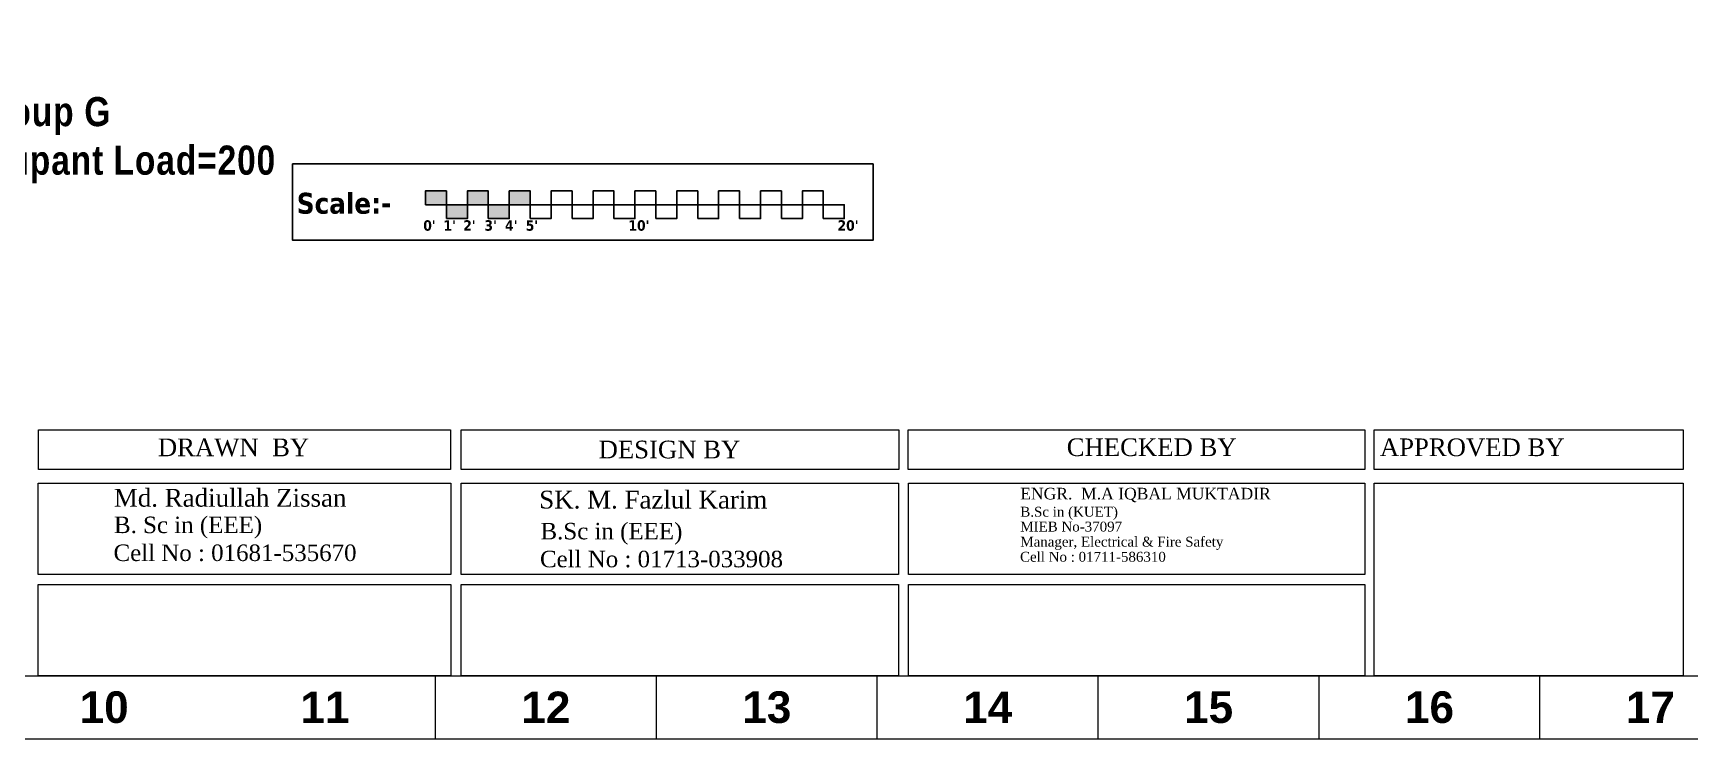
# Model space of a CAD drawing. Header units: inches. Extents: x -98933 to 1585249, y -3352739 to 192771.
# Drawn here: x 28154 to 29103, y 49256 to 49661 of the extents above; entities that cross this region are included whole.
import ezdxf

# ---------------------------------------------------------------- set-up
doc = ezdxf.new("R2010")
doc.units = ezdxf.units.IN
doc.header["$MEASUREMENT"] = 0
doc.layers.get('0').update_dxf_attribs({"lineweight": 0})
for name, color, linetype, lineweight in [('AN-TEXT', 251, 'Continuous', 15), ('DIM 01', 250, 'Continuous', 9), ('Inline', 7, 'Continuous', 0), ('Outline', 7, 'Continuous', 0), ('Scale', 7, 'Continuous', 0), ('Scale_Text', 7, 'Continuous', 0), ('TEXT_TITLEBOX', 7, 'Continuous', 13), ('Titelblk', 7, 'Continuous', 25), ('TITLE', 7, 'Continuous', 20)]:
    doc.layers.add(name, color=color, linetype=linetype, lineweight=lineweight)
doc.styles.add('isop', font='isocpeur.ttf')
doc.styles.add('SHT-TEXT-1', font='times.ttf', dxfattribs={"height": 12})
doc.styles.get("Standard").update_dxf_attribs({"font": 'arialbd.ttf', "height": 24})

# ---------------------------------------------------------------- blocks, each defined once
blk = doc.blocks.new('PAGE')
at = {"layer": 'Inline', "color": 252, "lineweight": 15}
blk.add_lwpolyline([(178051640.63, 22656441.11), (178051640.63, 22657235.79), (178050505.36, 22657235.79), (178050505.36, 22656441.11)], close=True, dxfattribs=at)
at = {"layer": 'Outline', "color": 252, "lineweight": 15}
blk.add_line((178050483.42, 22656424.24), (178051662.57, 22656424.24), dxfattribs=at)
at = {"layer": 'Scale', "color": 252, "lineweight": 9}
for p, q in [((178051131.99, 22656424.24), (178051131.99, 22656441.11)), ((178051190.99, 22656424.24), (178051190.99, 22656441.11)), ((178051249.99, 22656424.24), (178051249.99, 22656441.11)), ((178051308.99, 22656424.24), (178051308.99, 22656441.11)), ((178051367.98, 22656424.24), (178051367.98, 22656441.11)), ((178051426.98, 22656424.24), (178051426.98, 22656441.11))]:
    blk.add_line(p, q, dxfattribs=at)
at = {"layer": 'Scale_Text', "color": 252, "lineweight": 13, "char_height": 8.435, "width": 2.5102, "attachment_point": 5}
for s, insert in [('10', (178051043.5, 22656432.67)), ('11', (178051102.49, 22656432.67)), ('12', (178051161.49, 22656432.67)), ('13', (178051220.49, 22656432.67)), ('14', (178051279.49, 22656432.67)), ('15', (178051338.49, 22656432.67)), ('16', (178051397.48, 22656432.67)), ('17', (178051456.48, 22656432.67))]:
    blk.add_mtext(s, dxfattribs=dict(at, insert=insert))
blk = doc.blocks.new('Title')
at = {"layer": 'Titelblk', "color": 3, "linetype": 'Continuous', "lineweight": 0, "xscale": 3.014611567961765, "yscale": 3.014611567959946, "zscale": 3.014611567966516}
blk.add_blockref('PAGE', (-536855255.8, -68388224), dxfattribs=at)

msp = doc.modelspace()

# ---------------------------------------------------------------- hatches: boundary and pattern name
at = {"layer": 'DIM 01', "lineweight": -2}
h = msp.add_hatch(color=2, dxfattribs=at)
h.dxf.hatch_style = 1
h.paths.add_polyline_path([(28390.63, 49570.02), (28378.63, 49570.02), (28378.63, 49562.08), (28390.63, 49562.08)])
h.paths.add_polyline_path([(28414.63, 49570.02), (28402.63, 49570.02), (28402.63, 49562.08), (28414.63, 49562.08)])
h.paths.add_polyline_path([(28426.63, 49562.08), (28414.63, 49562.08), (28414.63, 49554.14), (28426.63, 49554.14)])
h.paths.add_polyline_path([(28402.63, 49562.08), (28390.63, 49562.08), (28390.63, 49554.14), (28402.63, 49554.14)])
h.paths.add_polyline_path([(28438.63, 49570.02), (28426.63, 49570.02), (28426.63, 49562.08), (28438.63, 49562.08)])

# ---------------------------------------------------------------- linework, layer by layer
at = {"layer": 'DIM 01', "color": 7, "lineweight": -2}
for points in [[(28302.49, 49585.5), (28635.12, 49585.5), (28635.12, 49541.73), (28302.49, 49541.73)], [(28378.63, 49562.08), (28390.63, 49562.08), (28390.63, 49570.02), (28378.63, 49570.02)], [(28402.63, 49562.08), (28414.63, 49562.08), (28414.63, 49570.02), (28402.63, 49570.02)], [(28426.63, 49562.08), (28438.63, 49562.08), (28438.63, 49570.02), (28426.63, 49570.02)], [(28450.63, 49562.08), (28462.63, 49562.08), (28462.63, 49570.02), (28450.63, 49570.02)], [(28474.63, 49562.08), (28486.63, 49562.08), (28486.63, 49570.02), (28474.63, 49570.02)], [(28498.63, 49562.08), (28510.63, 49562.08), (28510.63, 49570.02), (28498.63, 49570.02)], [(28522.63, 49562.08), (28534.63, 49562.08), (28534.63, 49570.02), (28522.63, 49570.02)], [(28546.63, 49562.08), (28558.63, 49562.08), (28558.63, 49570.02), (28546.63, 49570.02)], [(28570.63, 49562.08), (28582.63, 49562.08), (28582.63, 49570.02), (28570.63, 49570.02)], [(28594.63, 49562.08), (28606.63, 49562.08), (28606.63, 49570.02), (28594.63, 49570.02)], [(28390.63, 49554.14), (28402.63, 49554.14), (28402.63, 49562.08), (28390.63, 49562.08)], [(28414.63, 49554.14), (28426.63, 49554.14), (28426.63, 49562.08), (28414.63, 49562.08)], [(28438.63, 49554.14), (28450.63, 49554.14), (28450.63, 49562.08), (28438.63, 49562.08)], [(28462.63, 49554.14), (28474.63, 49554.14), (28474.63, 49562.08), (28462.63, 49562.08)], [(28486.63, 49554.14), (28498.63, 49554.14), (28498.63, 49562.08), (28486.63, 49562.08)], [(28510.63, 49554.14), (28522.63, 49554.14), (28522.63, 49562.08), (28510.63, 49562.08)], [(28534.63, 49554.14), (28546.63, 49554.14), (28546.63, 49562.08), (28534.63, 49562.08)], [(28558.63, 49554.14), (28570.63, 49554.14), (28570.63, 49562.08), (28558.63, 49562.08)], [(28582.63, 49554.14), (28594.63, 49554.14), (28594.63, 49562.08), (28582.63, 49562.08)], [(28606.63, 49554.14), (28618.63, 49554.14), (28618.63, 49562.08), (28606.63, 49562.08)]]:
    msp.add_lwpolyline(points, close=True, dxfattribs=at)
at = {"layer": 'TEXT_TITLEBOX'}
for p, q in [((28156.79, 49410.39), (28156.79, 49433.06)), ((28156.79, 49433.06), (28392.94, 49433.06)), ((28392.94, 49433.06), (28392.94, 49410.39)), ((28399.04, 49410.39), (28399.04, 49433.06)), ((28399.04, 49433.06), (28649.84, 49433.06)), ((28649.84, 49433.06), (28649.84, 49410.39)), ((28655.33, 49410.39), (28655.33, 49433.06)), ((28655.33, 49433.06), (28916.87, 49433.06)), ((28916.87, 49433.06), (28916.87, 49410.39)), ((28922.23, 49410.39), (28922.23, 49433.06)), ((28922.23, 49433.06), (29099.44, 49433.06)), ((29099.44, 49433.06), (29099.44, 49410.39)), ((28392.94, 49410.39), (28156.79, 49410.39)), ((28649.84, 49410.39), (28399.04, 49410.39)), ((28916.87, 49410.39), (28655.33, 49410.39)), ((29099.44, 49410.39), (28922.23, 49410.39)), ((28156.71, 49350.04), (28156.71, 49402.4)), ((28156.71, 49402.4), (28393.1, 49402.4)), ((28393.1, 49402.4), (28393.1, 49350.04)), ((28399.1, 49350.08), (28399.1, 49402.44)), ((28399.1, 49402.44), (28649.75, 49402.44)), ((28649.75, 49402.44), (28649.75, 49350.08)), ((28655.42, 49350.08), (28655.42, 49402.44)), ((28655.42, 49402.44), (28916.95, 49402.44)), ((28916.95, 49402.44), (28916.95, 49350.08)), ((28922.23, 49292.09), (28922.23, 49402.44)), ((28922.23, 49402.44), (29099.44, 49402.44)), ((29099.44, 49402.44), (29099.44, 49292.09)), ((28393.1, 49350.04), (28156.71, 49350.04)), ((28156.71, 49292.06), (28156.71, 49344.41)), ((28156.71, 49344.41), (28393.1, 49344.41)), ((28393.1, 49344.41), (28393.1, 49292.06)), ((28649.75, 49350.08), (28399.1, 49350.08)), ((28399.1, 49292.09), (28399.1, 49344.45)), ((28399.1, 49344.45), (28649.75, 49344.45)), ((28649.75, 49344.45), (28649.75, 49292.09)), ((28916.95, 49350.08), (28655.42, 49350.08)), ((28655.42, 49292.09), (28655.42, 49344.45)), ((28655.42, 49344.45), (28916.95, 49344.45)), ((28916.95, 49344.45), (28916.95, 49292.09)), ((28393.1, 49292.06), (28156.71, 49292.06)), ((28649.75, 49292.09), (28399.1, 49292.09)), ((28916.95, 49292.09), (28655.42, 49292.09)), ((29099.44, 49292.09), (28922.23, 49292.09))]:
    msp.add_line(p, q, dxfattribs=at)

# ---------------------------------------------------------------- block references
at = {"layer": 'TITLE', "xscale": 0.7117836411130156, "yscale": 0.7117836411130156, "zscale": 0.7117836352222188}
msp.add_blockref('Title', (99743.22, 111825.49), dxfattribs=at)

# ---------------------------------------------------------------- texts
at = {"color": 7, "insert": (28003.51, 49561.14), "char_height": 16.6905, "width": 512.5918, "attachment_point": 4}
msp.add_mtext('{\\fArial Narrow|b1|i0|c0|p34;\\T1.05;Occupancy Group G\\PMaximum Occupant Load=200\\P\\P\\fStaccato222 BT|b0|i0|c0|p66;\\T1;\\P\\fRomantic|b0|i0|c2|p2;\\H0.5455x;  }', dxfattribs=at)
at = {"layer": 'AN-TEXT', "lineweight": 25, "attachment_point": 1, "style": 'isop'}
for s, insert, char_height, width in [('{\\fTahoma|b1|i0|c0|p34;\\C7;Scale:-}', (28304.86, 49568.97), 12, 50.5478), ("{\\fTahoma|b1|i0|c0|p34;\\C7;0'}", (28377.37, 49553.23), 6, 8.2447), ("{\\fTahoma|b1|i0|c0|p34;\\C7;1'}", (28388.91, 49553.23), 6, 8.2447), ("{\\fTahoma|b1|i0|c0|p34;\\C7;2'}", (28400.26, 49553.23), 6, 8.2447), ("{\\fTahoma|b1|i0|c0|p34;\\C7;3'}", (28412.4, 49553.23), 6, 8.2447), ("{\\fTahoma|b1|i0|c0|p34;\\C7;4'}", (28424.24, 49553.23), 6, 8.2447), ("{\\fTahoma|b1|i0|c0|p34;\\C7;5'}", (28436.07, 49553.23), 6, 8.2447), ("{\\fTahoma|b1|i0|c0|p34;\\C7;10'}", (28494.93, 49553.23), 6, 8.2447), ("{\\fTahoma|b1|i0|c0|p34;\\C7;20'}", (28614.76, 49553.23), 6, 8.2447)]:
    msp.add_mtext(s, dxfattribs=dict(at, insert=insert, char_height=char_height, width=width))
at = {"layer": 'TEXT_TITLEBOX', "lineweight": 25, "style": 'SHT-TEXT-1'}
for s, height, p in [('DRAWN  BY', 10.131, (28225.25, 49417.95)), ('DESIGN BY', 10.131, (28477.85, 49416.73)), ('CHECKED BY', 10.131, (28746.12, 49418.05)), ('APPROVED BY', 10.1308, (28925.59, 49418)), ('Md. Radiullah Zissan', 10.2145, (28200.04, 49389)), ('SK. M. Fazlul Karim', 10.2145, (28443.82, 49387.97)), ('ENGR.  M.A IQBAL MUKTADIR', 6.6584, (28719.46, 49393.17)), ('B. Sc in (EEE)', 9.4579, (28200.12, 49373.86)), ('B.Sc in (KUET)', 5.6739, (28719.53, 49383.28)), ('B.Sc in (EEE)', 9.4579, (28444.53, 49370.28)), ('MIEB No-37097', 5.6739, (28719.53, 49374.76)), ('Cell No : 01681-535670', 9.4579, (28199.85, 49357.86)), ('Cell No : 01713-033908', 9.4579, (28444.25, 49354.28)), ('Cell No : 01711-586310', 5.6739, (28719.36, 49357.45)), ('Manager, Electrical & Fire Safety', 5.6739, (28719.53, 49366.11))]:
    msp.add_text(s, height=height, dxfattribs=at).set_placement(p)

doc.saveas('drawing.dxf')
